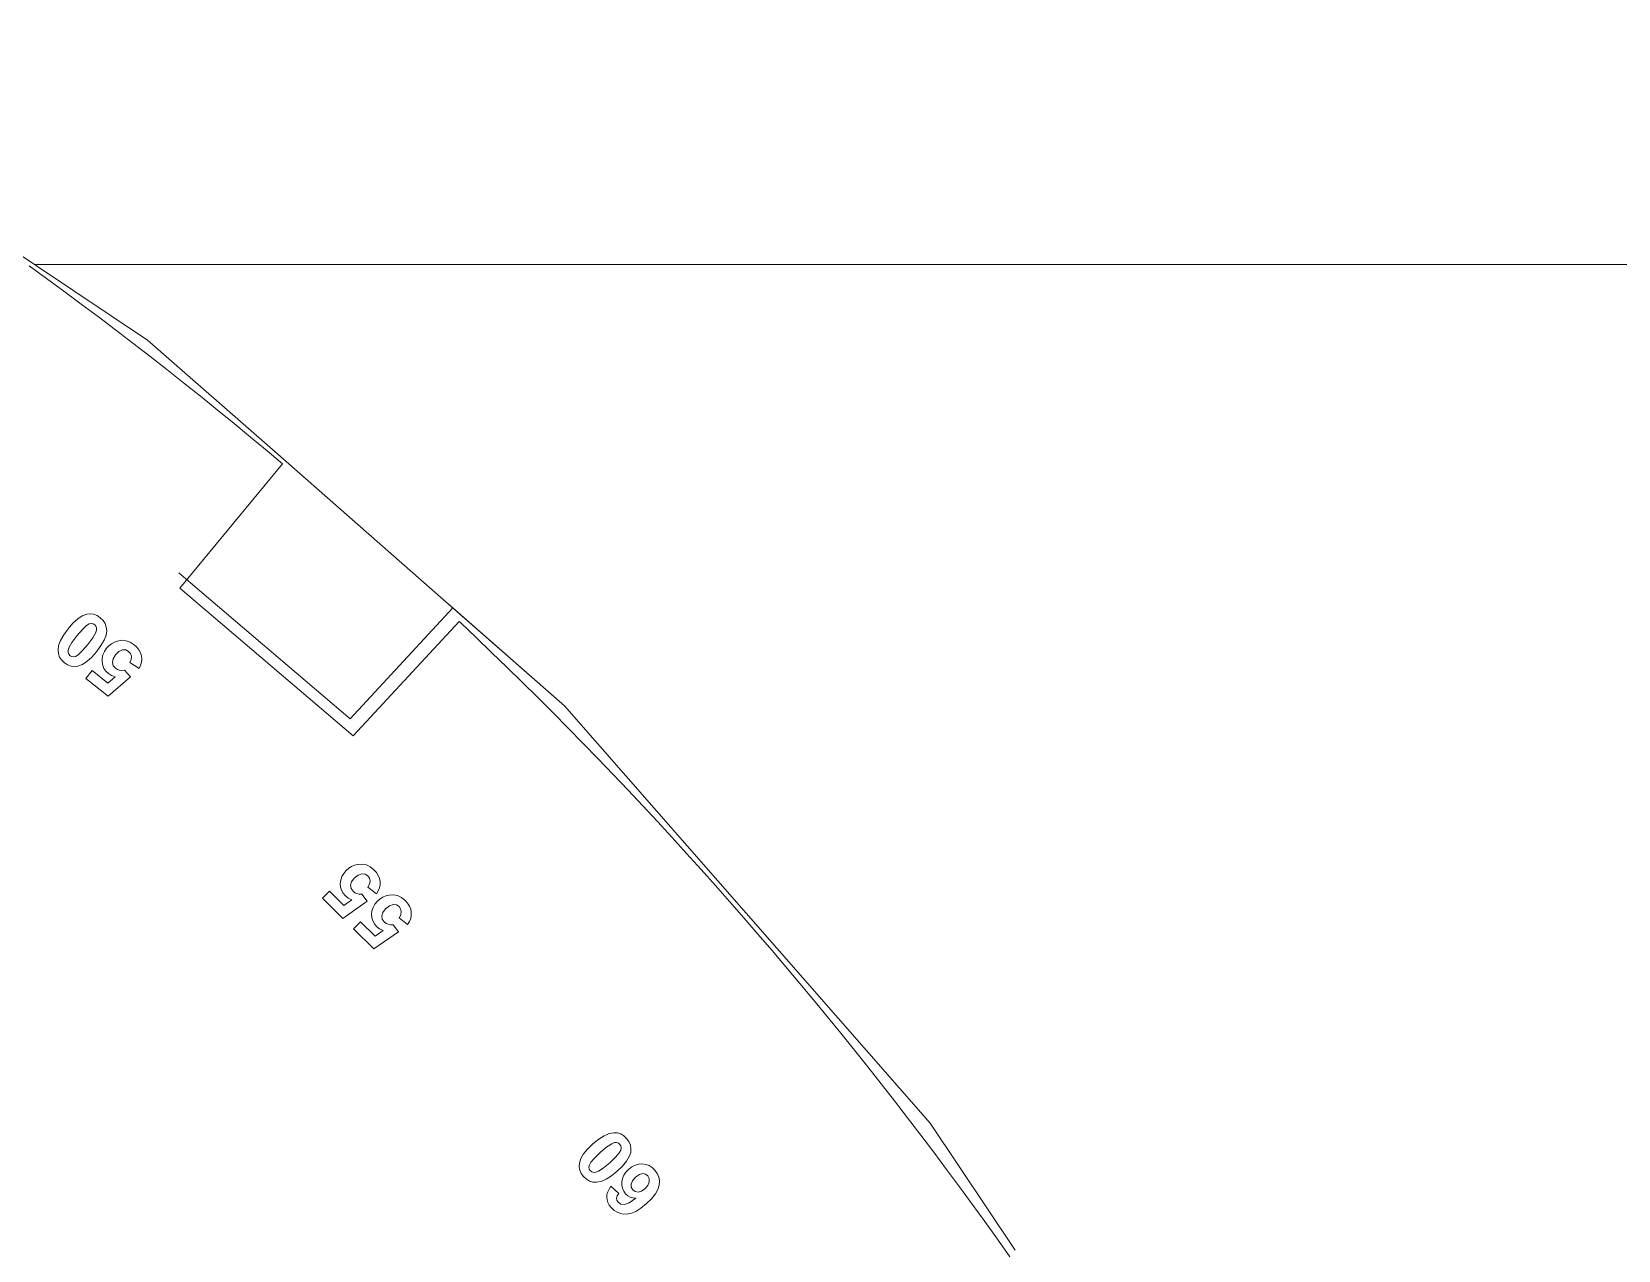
# Model space of a CAD drawing. Header units: inches. Extents: x -827 to 154, y -802 to 207.
# Drawn here: x -502.775 to -499.743, y -204.142 to -201.814 of the extents above; entities that cross this region are included whole.
import ezdxf

# ---------------------------------------------------------------- set-up
doc = ezdxf.new("R2010")
doc.units = ezdxf.units.IN
doc.header["$MEASUREMENT"] = 0
doc.layers.add('Layer0', color=7, linetype='Continuous', lineweight=9)
doc.layers.add('Miter_Saw_Station_skp', color=8, linetype='Continuous', lineweight=9)

# ---------------------------------------------------------------- blocks, each defined once
blk = doc.blocks.new('Miter_Saw_Station_skp_111-402551-Level 1')
at = {"layer": 'Layer0'}
for p, q in [((1.1402, 3.6822), (1.1659, 3.646)), ((1.1402, 3.6822), (1.1659, 3.646)), ((1.1659, 3.646), (1.1918, 3.6099)), ((1.1659, 3.646), (1.1918, 3.6099)), ((1.1918, 3.6099), (1.2178, 3.574)), ((1.1918, 3.6099), (1.2178, 3.574)), ((1.2178, 3.574), (1.2441, 3.5382)), ((1.2178, 3.574), (1.2441, 3.5382)), ((1.2441, 3.5382), (1.2705, 3.5025)), ((1.2441, 3.5382), (1.2705, 3.5025)), ((1.2705, 3.5025), (1.2971, 3.4669)), ((1.2705, 3.5025), (1.2971, 3.4669)), ((1.2971, 3.4669), (1.3239, 3.4315)), ((1.2971, 3.4669), (1.3239, 3.4315)), ((1.3239, 3.4315), (1.3509, 3.3962)), ((1.3239, 3.4315), (1.3509, 3.3962)), ((1.3509, 3.3962), (1.3781, 3.3611)), ((1.3509, 3.3962), (1.3781, 3.3611)), ((1.3781, 3.3611), (1.4054, 3.3261)), ((1.3781, 3.3611), (1.4054, 3.3261)), ((1.4054, 3.3261), (1.4329, 3.2913)), ((1.4054, 3.3261), (1.4329, 3.2913)), ((1.4329, 3.2913), (1.4606, 3.2566)), ((1.4329, 3.2913), (1.4606, 3.2566)), ((1.4606, 3.2566), (1.4885, 3.222)), ((1.4606, 3.2566), (1.4885, 3.222)), ((1.4885, 3.222), (1.5165, 3.1876)), ((1.4885, 3.222), (1.5165, 3.1876)), ((1.5165, 3.1876), (1.5447, 3.1533)), ((1.5165, 3.1876), (1.5447, 3.1533)), ((1.5447, 3.1533), (1.5731, 3.1191)), ((1.5447, 3.1533), (1.5731, 3.1191)), ((1.5731, 3.1191), (1.6017, 3.0851)), ((1.5731, 3.1191), (1.6017, 3.0851)), ((1.6017, 3.0851), (1.6304, 3.0513)), ((1.6017, 3.0851), (1.6304, 3.0513)), ((1.6593, 3.0176), (1.6304, 3.0513)), ((1.6304, 3.0513), (1.6593, 3.0176)), ((1.6884, 2.984), (1.6593, 3.0176)), ((1.6593, 3.0176), (1.6884, 2.984)), ((1.6884, 2.984), (1.7177, 2.9506)), ((1.6884, 2.984), (1.7177, 2.9506)), ((1.7177, 2.9506), (1.7471, 2.9174)), ((1.7177, 2.9506), (1.7471, 2.9174)), ((1.7471, 2.9174), (1.7767, 2.8843)), ((1.7471, 2.9174), (1.7767, 2.8843)), ((1.7767, 2.8843), (1.8065, 2.8513)), ((1.7767, 2.8843), (1.8065, 2.8513)), ((1.8065, 2.8513), (1.8364, 2.8185)), ((1.8065, 2.8513), (1.8364, 2.8185)), ((1.8364, 2.8185), (1.8665, 2.7859)), ((1.8364, 2.8185), (1.8665, 2.7859)), ((1.8665, 2.7859), (1.8968, 2.7534)), ((1.8665, 2.7859), (1.8968, 2.7534)), ((1.8968, 2.7534), (1.9272, 2.721)), ((1.8968, 2.7534), (1.9272, 2.721)), ((1.9272, 2.721), (1.9578, 2.6888)), ((1.9272, 2.721), (1.9578, 2.6888)), ((1.9578, 2.6888), (1.9885, 2.6568)), ((1.9578, 2.6888), (1.9885, 2.6568)), ((1.9885, 2.6568), (2.0195, 2.625)), ((1.9885, 2.6568), (2.0195, 2.625)), ((2.0195, 2.625), (2.0505, 2.5932)), ((2.0195, 2.625), (2.0505, 2.5932)), ((2.0505, 2.5932), (2.0818, 2.5617)), ((2.0505, 2.5932), (2.0818, 2.5617)), ((2.275, 2.3735), (2.4937, 2.6093)), ((2.275, 2.3735), (2.4937, 2.6093)), ((2.8511, 2.3048), (2.4937, 2.6093)), ((2.8511, 2.3048), (2.4937, 2.6093)), ((2.0818, 2.5617), (2.1132, 2.5303)), ((2.1132, 2.5303), (2.0818, 2.5617)), ((2.1132, 2.5303), (2.1448, 2.4991)), ((2.1448, 2.4991), (2.1132, 2.5303)), ((2.1448, 2.4991), (2.1765, 2.468)), ((2.1765, 2.468), (2.1448, 2.4991)), ((2.1765, 2.468), (2.2084, 2.4371)), ((2.2084, 2.4371), (2.1765, 2.468)), ((2.2084, 2.4371), (2.2404, 2.4064)), ((2.2404, 2.4064), (2.2084, 2.4371)), ((2.2404, 2.4064), (2.2726, 2.3758)), ((2.2726, 2.3758), (2.2404, 2.4064)), ((2.275, 2.3735), (2.2726, 2.3758)), ((2.2726, 2.3758), (2.275, 2.3735)), ((2.8511, 2.3048), (2.639, 2.0486)), ((2.8511, 2.3048), (2.639, 2.0486)), ((2.6709, 2.0219), (2.639, 2.0486)), ((2.6709, 2.0219), (2.639, 2.0486)), ((2.6709, 2.0219), (2.705, 1.9935)), ((2.705, 1.9935), (2.6709, 2.0219)), ((2.705, 1.9935), (2.7393, 1.9653)), ((2.7393, 1.9653), (2.705, 1.9935)), ((2.7393, 1.9653), (2.7738, 1.9373)), ((2.7738, 1.9373), (2.7393, 1.9653)), ((2.7738, 1.9373), (2.8083, 1.9094)), ((2.8083, 1.9094), (2.7738, 1.9373)), ((2.8083, 1.9094), (2.8431, 1.8818)), ((2.8431, 1.8818), (2.8083, 1.9094)), ((2.8431, 1.8818), (2.8779, 1.8543)), ((2.8779, 1.8543), (2.8431, 1.8818)), ((2.8779, 1.8543), (2.913, 1.827)), ((2.913, 1.827), (2.8779, 1.8543)), ((2.913, 1.827), (2.9481, 1.7998)), ((2.9481, 1.7998), (2.913, 1.827)), ((2.9481, 1.7998), (2.9834, 1.7729)), ((2.9834, 1.7729), (2.9481, 1.7998)), ((2.9834, 1.7729), (3.0188, 1.7461)), ((3.0188, 1.7461), (2.9834, 1.7729)), ((3.0188, 1.7461), (3.0544, 1.7195)), ((3.0544, 1.7195), (3.0188, 1.7461)), ((3.0544, 1.7195), (3.0901, 1.6931)), ((3.0901, 1.6931), (3.0544, 1.7195)), ((3.0901, 1.6931), (3.1259, 1.6668)), ((3.1259, 1.6668), (3.0901, 1.6931)), ((3.1259, 1.6668), (3.1618, 1.6408)), ((3.1618, 1.6408), (3.1259, 1.6668))]:
    blk.add_line(p, q, dxfattribs=at)
blk = doc.blocks.new('Miter_Saw_Station_skp_107-402547-Level 1')
at = {"layer": 'Layer0'}
for p, q in [((0.0213, 0.1165), (0.0099, 0.0561)), ((0.0213, 0.1165), (0.0802, 0.1165)), ((0.0802, 0.1165), (0.0802, 0.0957)), ((0.1115, 0.1165), (0.1001, 0.0561)), ((0.1115, 0.1165), (0.1704, 0.1165)), ((0.1704, 0.1165), (0.1704, 0.0957)), ((0.0382, 0.0957), (0.0347, 0.076)), ((0.0347, 0.076), (0.0422, 0.0788)), ((0.0382, 0.0957), (0.0802, 0.0957)), ((0.0422, 0.0788), (0.0499, 0.0797)), ((0.0499, 0.0797), (0.057, 0.079)), ((0.057, 0.079), (0.0636, 0.077)), ((0.0636, 0.077), (0.0696, 0.0736)), ((0.0696, 0.0736), (0.075, 0.0689)), ((0.075, 0.0689), (0.0795, 0.0631)), ((0.1284, 0.0957), (0.1249, 0.076)), ((0.1249, 0.076), (0.1324, 0.0788)), ((0.1284, 0.0957), (0.1704, 0.0957)), ((0.1324, 0.0788), (0.1401, 0.0797)), ((0.1401, 0.0797), (0.1473, 0.079)), ((0.1473, 0.079), (0.1538, 0.077)), ((0.1538, 0.077), (0.1598, 0.0736)), ((0.1598, 0.0736), (0.1652, 0.0689)), ((0.1652, 0.0689), (0.1697, 0.0631)), ((0.0294, 0.0341), (0.0072, 0.0318)), ((0.028, 0.0535), (0.0099, 0.0561)), ((0.028, 0.0535), (0.0319, 0.0572)), ((0.0294, 0.0341), (0.0313, 0.0274)), ((0.0319, 0.0572), (0.0361, 0.0598)), ((0.0361, 0.0598), (0.0405, 0.0614)), ((0.0405, 0.0614), (0.0452, 0.0619)), ((0.0452, 0.0619), (0.0521, 0.0606)), ((0.0521, 0.0606), (0.0576, 0.0566)), ((0.0576, 0.0566), (0.0612, 0.0499)), ((0.0612, 0.0499), (0.0624, 0.0406)), ((0.0624, 0.0406), (0.0612, 0.0306)), ((0.0795, 0.0631), (0.0827, 0.0565)), ((0.0827, 0.0565), (0.0847, 0.0491)), ((0.0832, 0.0274), (0.0848, 0.034)), ((0.0847, 0.0491), (0.0853, 0.041)), ((0.0848, 0.034), (0.0853, 0.041)), ((0.1196, 0.0341), (0.0974, 0.0318)), ((0.1182, 0.0535), (0.1001, 0.0561)), ((0.1182, 0.0535), (0.1221, 0.0572)), ((0.1196, 0.0341), (0.1215, 0.0274)), ((0.1221, 0.0572), (0.1263, 0.0598)), ((0.1263, 0.0598), (0.1307, 0.0614)), ((0.1307, 0.0614), (0.1354, 0.0619)), ((0.1354, 0.0619), (0.1423, 0.0606)), ((0.1423, 0.0606), (0.1479, 0.0566)), ((0.1479, 0.0566), (0.1515, 0.0499)), ((0.1526, 0.0406), (0.1514, 0.0306)), ((0.1515, 0.0499), (0.1526, 0.0406)), ((0.1697, 0.0631), (0.173, 0.0565)), ((0.173, 0.0565), (0.1749, 0.0491)), ((0.1735, 0.0274), (0.175, 0.034)), ((0.1749, 0.0491), (0.1755, 0.041)), ((0.175, 0.034), (0.1755, 0.041)), ((0.0087, 0.0249), (0.0072, 0.0318)), ((0.0087, 0.0249), (0.0112, 0.0188)), ((0.0112, 0.0188), (0.0148, 0.0133)), ((0.0148, 0.0133), (0.0193, 0.0086)), ((0.0193, 0.0086), (0.0248, 0.0049)), ((0.0248, 0.0049), (0.031, 0.0022)), ((0.031, 0.0022), (0.0379, 0.0005)), ((0.0313, 0.0274), (0.035, 0.0222)), ((0.035, 0.0222), (0.04, 0.0189)), ((0.0379, 0.0005), (0.0455, 0)), ((0.04, 0.0189), (0.0458, 0.0178)), ((0.0455, 0), (0.0551, 0.001)), ((0.0458, 0.0178), (0.0522, 0.0192)), ((0.0522, 0.0192), (0.0576, 0.0235)), ((0.0635, 0.0038), (0.0551, 0.001)), ((0.0576, 0.0235), (0.0612, 0.0306)), ((0.0635, 0.0038), (0.0708, 0.0086)), ((0.0708, 0.0086), (0.077, 0.0154)), ((0.077, 0.0154), (0.0806, 0.0212)), ((0.0806, 0.0212), (0.0832, 0.0274)), ((0.0989, 0.0249), (0.0974, 0.0318)), ((0.0989, 0.0249), (0.1015, 0.0188)), ((0.1015, 0.0188), (0.105, 0.0133)), ((0.105, 0.0133), (0.1096, 0.0086)), ((0.1096, 0.0086), (0.115, 0.0049)), ((0.115, 0.0049), (0.1212, 0.0022)), ((0.1212, 0.0022), (0.1281, 0.0005)), ((0.1215, 0.0274), (0.1252, 0.0222)), ((0.1252, 0.0222), (0.1303, 0.0189)), ((0.1281, 0.0005), (0.1358, 0)), ((0.1303, 0.0189), (0.136, 0.0178)), ((0.1358, 0), (0.1453, 0.001)), ((0.136, 0.0178), (0.1424, 0.0192)), ((0.1424, 0.0192), (0.1478, 0.0235)), ((0.1537, 0.0038), (0.1453, 0.001)), ((0.1478, 0.0235), (0.1514, 0.0306)), ((0.1537, 0.0038), (0.161, 0.0086)), ((0.161, 0.0086), (0.1672, 0.0154)), ((0.1672, 0.0154), (0.1709, 0.0212)), ((0.1709, 0.0212), (0.1735, 0.0274))]:
    blk.add_line(p, q, dxfattribs=at)
blk = doc.blocks.new('Miter_Saw_Station_skp_102-402542-Level 1')
at = {"layer": 'Layer0'}
for p, q in [((0.0213, 0.1165), (0.0099, 0.0561)), ((0.0213, 0.1165), (0.0802, 0.1165)), ((0.0802, 0.1165), (0.0802, 0.0957)), ((0.0999, 0.0877), (0.1035, 0.0983)), ((0.1035, 0.0983), (0.1084, 0.1067)), ((0.1084, 0.1067), (0.1136, 0.1119)), ((0.1197, 0.1156), (0.1136, 0.1119)), ((0.1197, 0.1156), (0.1268, 0.1178)), ((0.1268, 0.1178), (0.1347, 0.1186)), ((0.1275, 0.0976), (0.1309, 0.0995)), ((0.1309, 0.0995), (0.1347, 0.1001)), ((0.1347, 0.1186), (0.1427, 0.1178)), ((0.1347, 0.1001), (0.1386, 0.0995)), ((0.1386, 0.0995), (0.1419, 0.0976)), ((0.1427, 0.1178), (0.1498, 0.1156)), ((0.1498, 0.1156), (0.1559, 0.1118)), ((0.1559, 0.1118), (0.1611, 0.1065)), ((0.1611, 0.1065), (0.1661, 0.0982)), ((0.1661, 0.0982), (0.1696, 0.0876)), ((0.0382, 0.0957), (0.0347, 0.076)), ((0.0347, 0.076), (0.0422, 0.0788)), ((0.0382, 0.0957), (0.0802, 0.0957)), ((0.0422, 0.0788), (0.0499, 0.0797)), ((0.0499, 0.0797), (0.057, 0.079)), ((0.057, 0.079), (0.0636, 0.077)), ((0.0636, 0.077), (0.0696, 0.0736)), ((0.0696, 0.0736), (0.075, 0.0689)), ((0.075, 0.0689), (0.0795, 0.0631)), ((0.0978, 0.0747), (0.097, 0.0595)), ((0.0978, 0.0747), (0.0999, 0.0877)), ((0.1209, 0.0767), (0.1203, 0.0593)), ((0.1209, 0.0767), (0.1226, 0.0883)), ((0.1226, 0.0883), (0.1247, 0.094)), ((0.1247, 0.094), (0.1275, 0.0976)), ((0.1419, 0.0976), (0.1448, 0.0937)), ((0.1448, 0.0937), (0.1471, 0.0873)), ((0.1471, 0.0873), (0.1486, 0.0765)), ((0.1486, 0.0765), (0.1492, 0.0593)), ((0.1696, 0.0876), (0.1717, 0.0746)), ((0.1717, 0.0746), (0.1725, 0.0593)), ((0.0294, 0.0341), (0.0072, 0.0318)), ((0.028, 0.0535), (0.0099, 0.0561)), ((0.028, 0.0535), (0.0319, 0.0572)), ((0.0294, 0.0341), (0.0313, 0.0274)), ((0.0319, 0.0572), (0.0361, 0.0598)), ((0.0361, 0.0598), (0.0405, 0.0614)), ((0.0405, 0.0614), (0.0452, 0.0619)), ((0.0452, 0.0619), (0.0521, 0.0606)), ((0.0521, 0.0606), (0.0576, 0.0566)), ((0.0576, 0.0566), (0.0612, 0.0499)), ((0.0612, 0.0499), (0.0624, 0.0406)), ((0.0624, 0.0406), (0.0612, 0.0306)), ((0.0795, 0.0631), (0.0827, 0.0565)), ((0.0827, 0.0565), (0.0847, 0.0491)), ((0.0832, 0.0274), (0.0848, 0.034)), ((0.0847, 0.0491), (0.0853, 0.041)), ((0.0848, 0.034), (0.0853, 0.041)), ((0.0977, 0.0441), (0.097, 0.0595)), ((0.0977, 0.0441), (0.0996, 0.0312)), ((0.1203, 0.0593), (0.1208, 0.042)), ((0.1208, 0.042), (0.1224, 0.0312)), ((0.1469, 0.0303), (0.1486, 0.0418)), ((0.1492, 0.0593), (0.1486, 0.0418)), ((0.1696, 0.0309), (0.1717, 0.0439)), ((0.1717, 0.0439), (0.1725, 0.0593)), ((0.0087, 0.0249), (0.0072, 0.0318)), ((0.0087, 0.0249), (0.0112, 0.0188)), ((0.0112, 0.0188), (0.0148, 0.0133)), ((0.0148, 0.0133), (0.0193, 0.0086)), ((0.0193, 0.0086), (0.0248, 0.0049)), ((0.0248, 0.0049), (0.031, 0.0022)), ((0.031, 0.0022), (0.0379, 0.0005)), ((0.0313, 0.0274), (0.035, 0.0222)), ((0.035, 0.0222), (0.04, 0.0189)), ((0.0379, 0.0005), (0.0455, 0)), ((0.04, 0.0189), (0.0458, 0.0178)), ((0.0455, 0), (0.0551, 0.001)), ((0.0458, 0.0178), (0.0522, 0.0192)), ((0.0522, 0.0192), (0.0576, 0.0235)), ((0.0635, 0.0038), (0.0551, 0.001)), ((0.0576, 0.0235), (0.0612, 0.0306)), ((0.0635, 0.0038), (0.0708, 0.0086)), ((0.0708, 0.0086), (0.077, 0.0154)), ((0.077, 0.0154), (0.0806, 0.0212)), ((0.0806, 0.0212), (0.0832, 0.0274)), ((0.0996, 0.0312), (0.1029, 0.0208)), ((0.1029, 0.0208), (0.1074, 0.013)), ((0.1074, 0.013), (0.113, 0.0073)), ((0.113, 0.0073), (0.1194, 0.0033)), ((0.1194, 0.0033), (0.1267, 0.0008)), ((0.1224, 0.0312), (0.1247, 0.0248)), ((0.1247, 0.0248), (0.1276, 0.021)), ((0.1267, 0.0008), (0.1347, 0)), ((0.1276, 0.021), (0.1309, 0.0191)), ((0.1309, 0.0191), (0.1347, 0.0185)), ((0.1347, 0.0185), (0.1386, 0.0191)), ((0.1347, 0), (0.1427, 0.0007)), ((0.1386, 0.0191), (0.142, 0.021)), ((0.142, 0.021), (0.1448, 0.0246)), ((0.1498, 0.003), (0.1427, 0.0007)), ((0.1448, 0.0246), (0.1469, 0.0303)), ((0.1498, 0.003), (0.1559, 0.0067)), ((0.1559, 0.0067), (0.161, 0.0119)), ((0.161, 0.0119), (0.166, 0.0202)), ((0.166, 0.0202), (0.1696, 0.0309))]:
    blk.add_line(p, q, dxfattribs=at)
blk = doc.blocks.new('Miter_Saw_Station_skp_99-402539-Level 1')
at = {"layer": 'Layer0'}
for p, q in [((0.0135, 0.0963), (0.0187, 0.1045)), ((0.0187, 0.1045), (0.025, 0.1107)), ((0.025, 0.1107), (0.0323, 0.1151)), ((0.0323, 0.1151), (0.0404, 0.1177)), ((0.0361, 0.0939), (0.0415, 0.0987)), ((0.0404, 0.1177), (0.0494, 0.1186)), ((0.0415, 0.0987), (0.048, 0.1003)), ((0.048, 0.1003), (0.0528, 0.0995)), ((0.0494, 0.1186), (0.0557, 0.1181)), ((0.0528, 0.0995), (0.0566, 0.0971)), ((0.0557, 0.1181), (0.0614, 0.1167)), ((0.0614, 0.1167), (0.0666, 0.1144)), ((0.0666, 0.1144), (0.0713, 0.1112)), ((0.0713, 0.1112), (0.0752, 0.1071)), ((0.0752, 0.1071), (0.0784, 0.1021)), ((0.0784, 0.1021), (0.0807, 0.0963)), ((0.0999, 0.0877), (0.1035, 0.0983)), ((0.1035, 0.0983), (0.1084, 0.1067)), ((0.1084, 0.1067), (0.1136, 0.1119)), ((0.1197, 0.1156), (0.1136, 0.1119)), ((0.1197, 0.1156), (0.1268, 0.1178)), ((0.1268, 0.1178), (0.1347, 0.1186)), ((0.1275, 0.0976), (0.1309, 0.0995)), ((0.1309, 0.0995), (0.1347, 0.1001)), ((0.1347, 0.1186), (0.1427, 0.1178)), ((0.1347, 0.1001), (0.1386, 0.0995)), ((0.1386, 0.0995), (0.1419, 0.0976)), ((0.1427, 0.1178), (0.1498, 0.1156)), ((0.1498, 0.1156), (0.1559, 0.1118)), ((0.1559, 0.1118), (0.1611, 0.1065)), ((0.1611, 0.1065), (0.1661, 0.0982)), ((0.1661, 0.0982), (0.1696, 0.0876)), ((0.0076, 0.0733), (0.0069, 0.0585)), ((0.0076, 0.0733), (0.0098, 0.0859)), ((0.0098, 0.0859), (0.0135, 0.0963)), ((0.0299, 0.0676), (0.0321, 0.0842)), ((0.0299, 0.0676), (0.0344, 0.0719)), ((0.0321, 0.0842), (0.0339, 0.0899)), ((0.0339, 0.0899), (0.0361, 0.0939)), ((0.0344, 0.0719), (0.0393, 0.0749)), ((0.0393, 0.0749), (0.0447, 0.0768)), ((0.0447, 0.0768), (0.0506, 0.0774)), ((0.0506, 0.0774), (0.0573, 0.0767)), ((0.0566, 0.0971), (0.0593, 0.0931)), ((0.0573, 0.0767), (0.0636, 0.0747)), ((0.0593, 0.0931), (0.0608, 0.0873)), ((0.0608, 0.0873), (0.0823, 0.0897)), ((0.0636, 0.0747), (0.0693, 0.0714)), ((0.0693, 0.0714), (0.0745, 0.0668)), ((0.0745, 0.0668), (0.0789, 0.0611)), ((0.0823, 0.0897), (0.0807, 0.0963)), ((0.0978, 0.0747), (0.097, 0.0595)), ((0.0978, 0.0747), (0.0999, 0.0877)), ((0.1209, 0.0767), (0.1203, 0.0593)), ((0.1209, 0.0767), (0.1226, 0.0883)), ((0.1226, 0.0883), (0.1247, 0.094)), ((0.1247, 0.094), (0.1275, 0.0976)), ((0.1419, 0.0976), (0.1448, 0.0937)), ((0.1448, 0.0937), (0.1471, 0.0873)), ((0.1471, 0.0873), (0.1486, 0.0765)), ((0.1486, 0.0765), (0.1492, 0.0593)), ((0.1696, 0.0876), (0.1717, 0.0746)), ((0.1717, 0.0746), (0.1725, 0.0593)), ((0.0076, 0.044), (0.0069, 0.0585)), ((0.0076, 0.044), (0.0097, 0.0317)), ((0.0318, 0.0411), (0.033, 0.0497)), ((0.0318, 0.0411), (0.0331, 0.0315)), ((0.033, 0.0497), (0.0363, 0.056)), ((0.0363, 0.056), (0.0412, 0.0597)), ((0.0412, 0.0597), (0.0471, 0.061)), ((0.0471, 0.061), (0.0532, 0.0597)), ((0.0532, 0.0597), (0.0582, 0.0557)), ((0.0582, 0.0557), (0.0616, 0.0489)), ((0.0616, 0.0489), (0.0627, 0.0391)), ((0.0627, 0.0391), (0.0616, 0.0297)), ((0.0789, 0.0611), (0.082, 0.0546)), ((0.082, 0.0546), (0.0838, 0.0474)), ((0.0838, 0.0474), (0.0844, 0.0394)), ((0.0838, 0.0309), (0.0844, 0.0394)), ((0.0977, 0.0441), (0.097, 0.0595)), ((0.0977, 0.0441), (0.0996, 0.0312)), ((0.1203, 0.0593), (0.1208, 0.042)), ((0.1208, 0.042), (0.1224, 0.0312)), ((0.1469, 0.0303), (0.1486, 0.0418)), ((0.1492, 0.0593), (0.1486, 0.0418)), ((0.1696, 0.0309), (0.1717, 0.0439)), ((0.1717, 0.0439), (0.1725, 0.0593)), ((0.0097, 0.0317), (0.0133, 0.0216)), ((0.0133, 0.0216), (0.0182, 0.0137)), ((0.0182, 0.0137), (0.0243, 0.0077)), ((0.0243, 0.0077), (0.0311, 0.0034)), ((0.0311, 0.0034), (0.0387, 0.0009)), ((0.0331, 0.0315), (0.0368, 0.0244)), ((0.0368, 0.0244), (0.0422, 0.0199)), ((0.0387, 0.0009), (0.0471, 0)), ((0.0422, 0.0199), (0.0482, 0.0185)), ((0.0471, 0), (0.055, 0.0007)), ((0.0482, 0.0185), (0.0539, 0.0197)), ((0.0539, 0.0197), (0.0585, 0.0233)), ((0.055, 0.0007), (0.062, 0.0027)), ((0.0585, 0.0233), (0.0616, 0.0297)), ((0.062, 0.0027), (0.0684, 0.0061)), ((0.0684, 0.0061), (0.074, 0.0108)), ((0.074, 0.0108), (0.0786, 0.0166)), ((0.0786, 0.0166), (0.0818, 0.0233)), ((0.0818, 0.0233), (0.0838, 0.0309)), ((0.0996, 0.0312), (0.1029, 0.0208)), ((0.1029, 0.0208), (0.1074, 0.013)), ((0.1074, 0.013), (0.113, 0.0073)), ((0.113, 0.0073), (0.1194, 0.0033)), ((0.1194, 0.0033), (0.1267, 0.0008)), ((0.1224, 0.0312), (0.1247, 0.0248)), ((0.1247, 0.0248), (0.1276, 0.021)), ((0.1267, 0.0008), (0.1347, 0)), ((0.1276, 0.021), (0.1309, 0.0191)), ((0.1309, 0.0191), (0.1347, 0.0185)), ((0.1347, 0.0185), (0.1386, 0.0191)), ((0.1347, 0), (0.1427, 0.0007)), ((0.1386, 0.0191), (0.142, 0.021)), ((0.142, 0.021), (0.1448, 0.0246)), ((0.1498, 0.003), (0.1427, 0.0007)), ((0.1448, 0.0246), (0.1469, 0.0303)), ((0.1498, 0.003), (0.1559, 0.0067)), ((0.1559, 0.0067), (0.161, 0.0119)), ((0.161, 0.0119), (0.166, 0.0202)), ((0.166, 0.0202), (0.1696, 0.0309))]:
    blk.add_line(p, q, dxfattribs=at)
blk = doc.blocks.new('Miter_Saw_Station_skp_87-402527-Level 1')
for name, p, rotation in [('Miter_Saw_Station_skp_99-402539-Level 1', (-0.0219, 3.0448), 311.6), ('Miter_Saw_Station_skp_107-402547-Level 1', (0.4915, 2.4856), 315.5565378126675), ('Miter_Saw_Station_skp_102-402542-Level 1', (1.0471, 1.9553), 321.4295330480089)]:
    blk.add_blockref(name, p, dxfattribs=dict(rotation=rotation))
blk = doc.blocks.new('Miter_Saw_Station_skp_86-402526-Level 1')
for name, p in [('Miter_Saw_Station_skp_111-402551-Level 1', (0, 0)), ('Miter_Saw_Station_skp_87-402527-Level 1', (1.8625, 0.4944))]:
    blk.add_blockref(name, p)
blk = doc.blocks.new('Miter_Saw_Station_skp_85-402525-Level 1')
at = {"layer": 'Layer0'}
for p, q in [((6.5813, 3.4195), (6.4063, 3.6814)), ((6.5813, 3.4195), (6.4063, 3.6814)), ((7.3351, 2.5599), (6.5813, 3.4195)), ((6.5813, 3.4195), (7.3351, 2.5599)), ((7.5652, 2.3582), (7.7771, 2.5867)), ((7.5652, 2.3582), (7.7771, 2.5867)), ((7.7771, 2.5867), (8.1064, 2.3061)), ((7.7771, 2.5867), (8.1064, 2.3061)), ((7.3351, 2.5599), (7.5652, 2.3582)), ((7.3351, 2.5599), (7.5853, 2.3405)), ((7.3351, 2.5599), (7.5652, 2.3582)), ((7.3351, 2.5599), (7.5652, 2.3582)), ((7.5853, 2.3405), (7.5652, 2.3582)), ((7.5853, 2.3405), (7.5652, 2.3582)), ((7.9318, 2.0367), (7.5853, 2.3405)), ((7.5853, 2.3405), (7.9318, 2.0367)), ((8.1302, 2.2858), (8.1064, 2.3061)), ((8.1302, 2.2858), (8.1064, 2.3061)), ((8.1947, 1.8061), (7.9318, 2.0367)), ((8.1947, 1.8061), (7.9318, 2.0367)), ((9.1453, 1.171), (8.1947, 1.8061)), ((8.1947, 1.8061), (9.1453, 1.171))]:
    blk.add_line(p, q, dxfattribs=at)
blk = doc.blocks.new('Miter_Saw_Station_skp_24-402464-Level 1')
at = {"rotation": 90.00000000000001}
for name, p in [('Miter_Saw_Station_skp_85-402525-Level 1', (25.3046, 0.0713)), ('Miter_Saw_Station_skp_86-402526-Level 1', (25.2921, 5.3485))]:
    blk.add_blockref(name, p, dxfattribs=at)
blk = doc.blocks.new('Miter_Saw_Station_skp_16-402456-Level 1')
at = {"layer": 'Layer0'}
blk.add_line((0, 24), (0, 16.0467), dxfattribs=at)
blk.add_line((0, 24), (0, 16.0467), dxfattribs=at)
blk = doc.blocks.new('Miter_Saw_Station_skp_1-402441-Level 1')
blk.add_blockref('Miter_Saw_Station_skp_16-402456-Level 1', (5.9761, 47.995))
at = {"xscale": 0.9269999999999998, "yscale": 0.9269999999999998, "zscale": 0.9269999999999998, "rotation": 180}
blk.add_blockref('Miter_Saw_Station_skp_24-402464-Level 1', (27.9036, 71.9204), dxfattribs=at)
blk = doc.blocks.new('Miter_Saw_Station_skp-402418-Level 1')
blk.add_blockref('Miter_Saw_Station_skp_1-402441-Level 1', (0, 0))

msp = doc.modelspace()

# ---------------------------------------------------------------- block references
at = {"layer": 'Miter_Saw_Station_skp', "color": 7, "rotation": 269.9999999999997}
msp.add_blockref('Miter_Saw_Station_skp-402418-Level 1', (-566.811294, -196.282674), dxfattribs=at)

doc.saveas('drawing.dxf')
